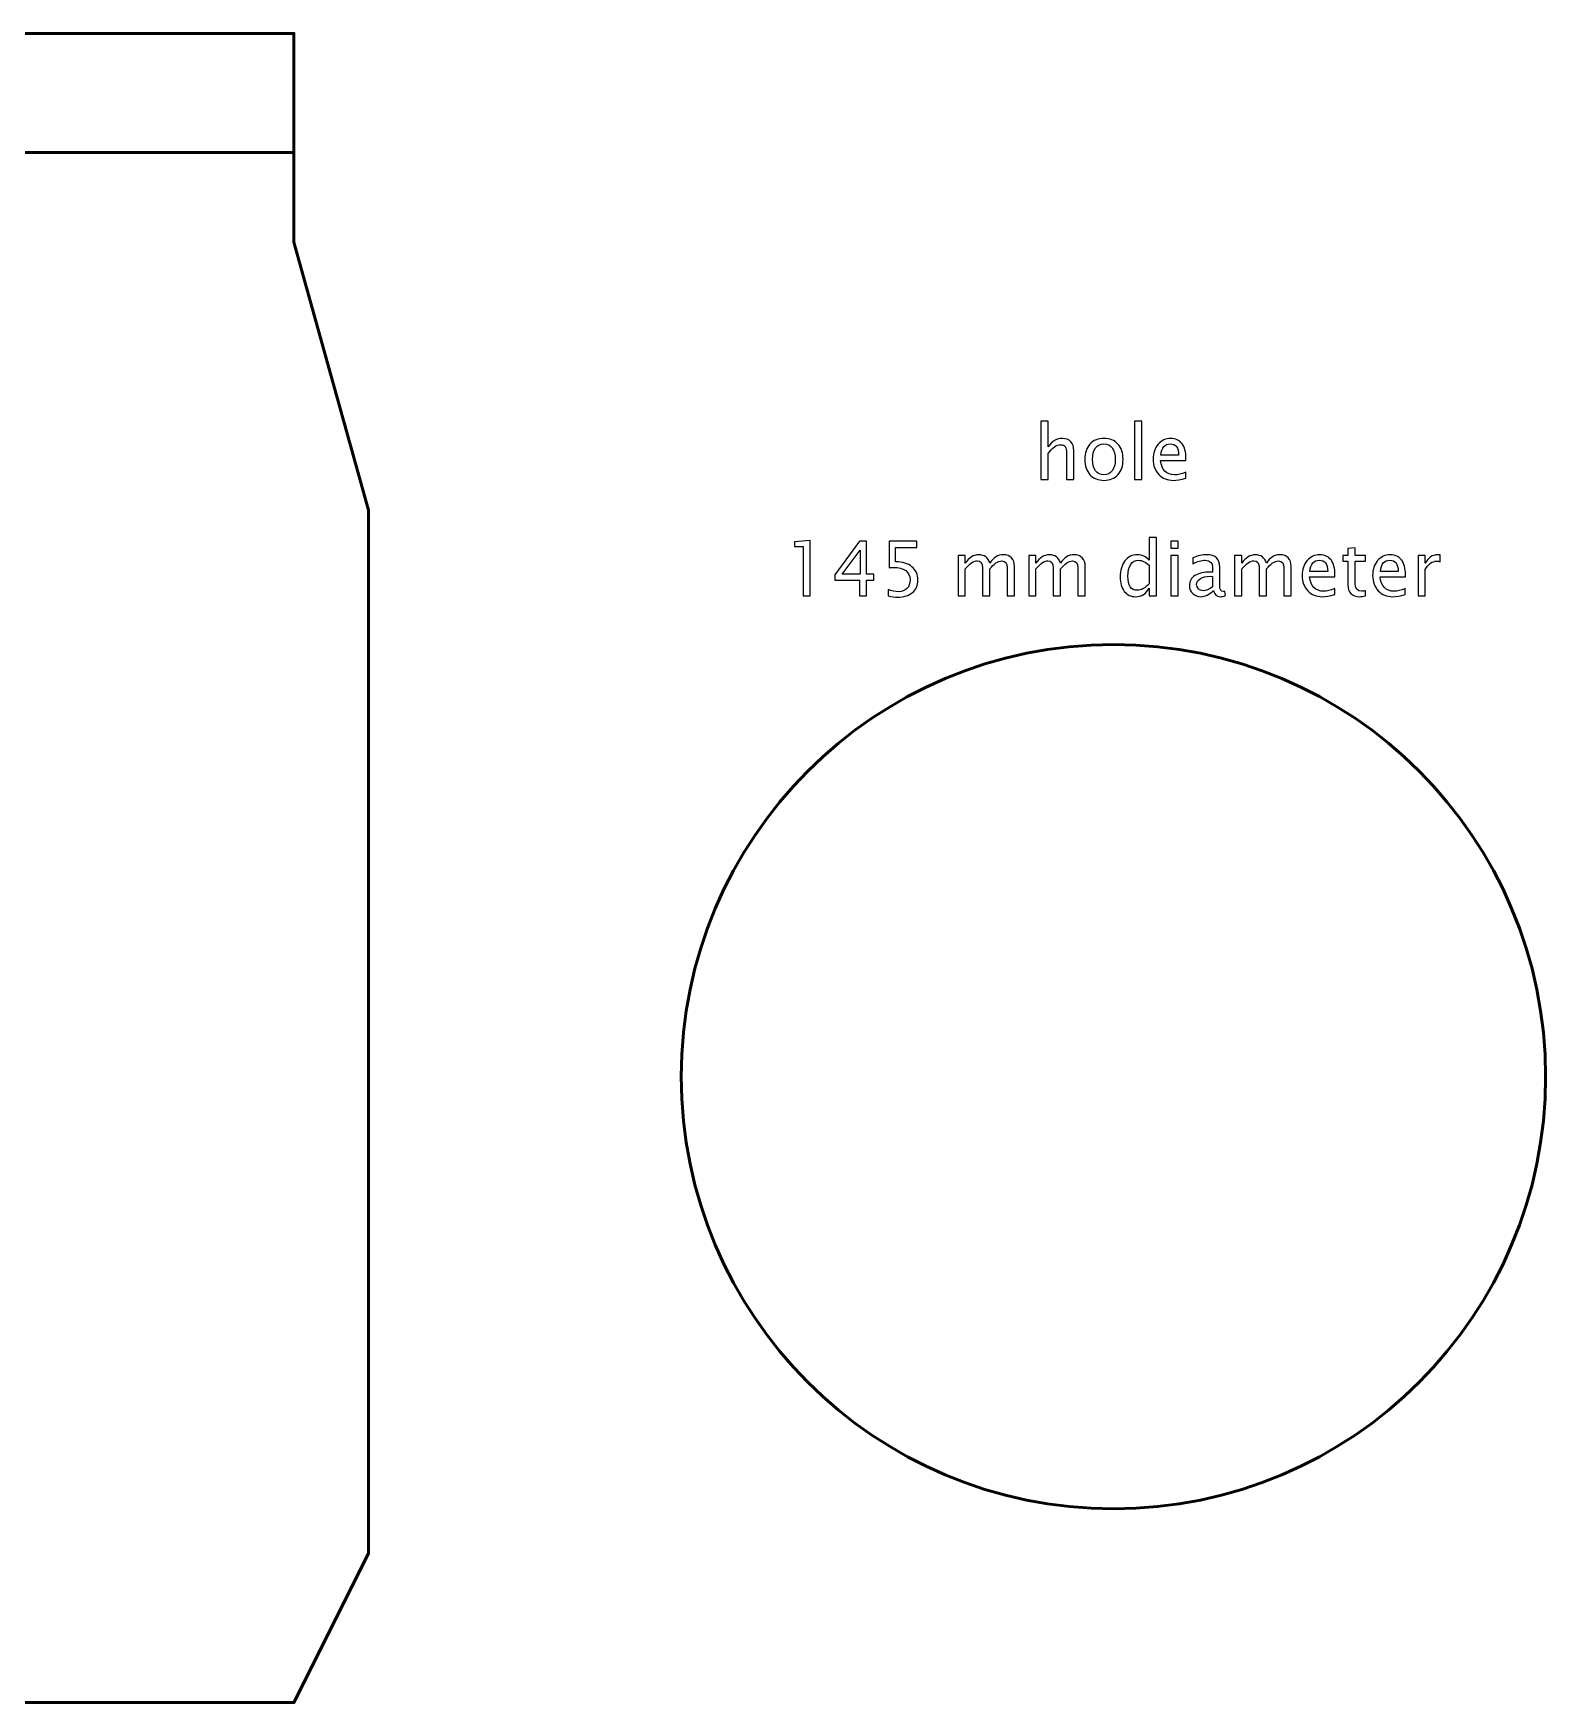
# Model space of a CAD drawing. Header units: centimetres. Extents: x -26.5 to 26.8, y -21 to 28.7.
# Drawn here: x 1.38 to 26.75, y -21 to 7 of the extents above; entities that cross this region are included whole.
import ezdxf

# ---------------------------------------------------------------- set-up
doc = ezdxf.new("R2010")
doc.units = ezdxf.units.CM
doc.header["$MEASUREMENT"] = 0
doc.layers.add('Layer 1', color=7, linetype='Continuous')

msp = doc.modelspace()

# ---------------------------------------------------------------- linework, layer by layer
at = {"layer": 'Layer 1', "lineweight": 53}
msp.add_ellipse((19.5, -10.5), major_axis=(0, 7.25), ratio=1, dxfattribs=at)
for points, knots in [([(0, 5), (0, 5), (5.75, 5), (5.75, 5), (5.75, 5), (5.75, 5), (5.75, 7), (5.75, 7), (5.75, 7), (5.75, 7), (0, 7), (0, 7), (0, 7), (0, 7), (-5.75, 7), (-5.75, 7), (-5.75, 7), (-5.75, 7), (-5.75, 5), (-5.75, 5), (-5.75, 5), (-5.75, 5), (0, 5), (0, 5)], [0, 0, 0, 0, 0.14285714, 0.14285714, 0.14285714, 0.14285714, 0.28571429, 0.28571429, 0.28571429, 0.28571429, 0.42857143, 0.42857143, 0.42857143, 0.42857143, 0.57142857, 0.57142857, 0.57142857, 0.57142857, 0.71428571, 0.71428571, 0.71428571, 0.71428571, 1, 1, 1, 1]), ([(0, -21), (0, -21), (5.75, -21), (5.75, -21), (5.75, -21), (5.75, -21), (7, -18.5), (7, -18.5), (7, -18.5), (7, -18.5), (7, -1), (7, -1), (7, -1), (7, -1), (5.75, 3.5), (5.75, 3.5), (5.75, 3.5), (5.75, 3.5), (5.75, 5), (5.75, 5), (5.75, 5), (5.75, 5), (0, 5), (0, 5), (0, 5), (0, 5), (-5.75, 5), (-5.75, 5), (-5.75, 5), (-5.75, 5), (-5.75, 3.5), (-5.75, 3.5), (-5.75, 3.5), (-5.75, 3.5), (-7, -1), (-7, -1), (-7, -1), (-7, -1), (-7, -18.5), (-7, -18.5), (-7, -18.5), (-7, -18.5), (-5.75, -21), (-5.75, -21), (-5.75, -21), (-5.75, -21), (0, -21), (0, -21)], [0, 0, 0, 0, 0.07692308, 0.07692308, 0.07692308, 0.07692308, 0.15384615, 0.15384615, 0.15384615, 0.15384615, 0.23076923, 0.23076923, 0.23076923, 0.23076923, 0.30769231, 0.30769231, 0.30769231, 0.30769231, 0.38461538, 0.38461538, 0.38461538, 0.38461538, 0.46153846, 0.46153846, 0.46153846, 0.46153846, 0.53846154, 0.53846154, 0.53846154, 0.53846154, 0.61538462, 0.61538462, 0.61538462, 0.61538462, 0.69230769, 0.69230769, 0.69230769, 0.69230769, 0.76923077, 0.76923077, 0.76923077, 0.76923077, 0.84615385, 0.84615385, 0.84615385, 0.84615385, 1, 1, 1, 1])]:
    msp.add_open_spline(points, degree=3, knots=knots, dxfattribs=at)
at = {"layer": 'Layer 1'}
for points, knots in [([(18.28366, -0.48197), (18.28366, -0.48197), (18.28366, 0.4972), (18.28366, 0.4972), (18.28366, 0.4972), (18.28366, 0.4972), (18.40558, 0.4972), (18.40558, 0.4972), (18.40558, 0.4972), (18.40558, 0.4972), (18.40558, 0.06392), (18.40558, 0.06392), (18.40558, 0.06392), (18.47014, 0.15811), (18.5493, 0.2051), (18.64286, 0.2051), (18.64286, 0.2051), (18.7017, 0.2051), (18.74848, 0.18669), (18.78298, 0.14964), (18.78298, 0.14964), (18.81748, 0.11281), (18.83484, 0.06307), (18.83484, 0.00084), (18.83484, 0.00084), (18.83484, 0.00084), (18.83484, -0.48197), (18.83484, -0.48197), (18.83484, -0.48197), (18.83484, -0.48197), (18.71292, -0.48197), (18.71292, -0.48197), (18.71292, -0.48197), (18.71292, -0.48197), (18.71292, -0.03895), (18.71292, -0.03895), (18.71292, -0.03895), (18.71292, 0.011), (18.70551, 0.04656), (18.69091, 0.06773), (18.69091, 0.06773), (18.67609, 0.08911), (18.65175, 0.09969), (18.61767, 0.09969), (18.61767, 0.09969), (18.54274, 0.09969), (18.47204, 0.0508), (18.40558, -0.04699), (18.40558, -0.04699), (18.40558, -0.04699), (18.40558, -0.48197), (18.40558, -0.48197), (18.40558, -0.48197), (18.40558, -0.48197), (18.28366, -0.48197), (18.28366, -0.48197)], [0, 0, 0, 0, 0.06666667, 0.06666667, 0.06666667, 0.06666667, 0.13333333, 0.13333333, 0.13333333, 0.13333333, 0.2, 0.2, 0.2, 0.2, 0.26666667, 0.26666667, 0.26666667, 0.26666667, 0.33333333, 0.33333333, 0.33333333, 0.33333333, 0.4, 0.4, 0.4, 0.4, 0.46666667, 0.46666667, 0.46666667, 0.46666667, 0.53333333, 0.53333333, 0.53333333, 0.53333333, 0.6, 0.6, 0.6, 0.6, 0.66666667, 0.66666667, 0.66666667, 0.66666667, 0.73333333, 0.73333333, 0.73333333, 0.73333333, 0.8, 0.8, 0.8, 0.8, 0.86666667, 0.86666667, 0.86666667, 0.86666667, 1, 1, 1, 1]), ([(19.85211, -0.48197), (19.85211, -0.48197), (19.85211, 0.4972), (19.85211, 0.4972), (19.85211, 0.4972), (19.85211, 0.4972), (19.97403, 0.4972), (19.97403, 0.4972), (19.97403, 0.4972), (19.97403, 0.4972), (19.97403, -0.48197), (19.97403, -0.48197), (19.97403, -0.48197), (19.97403, -0.48197), (19.85211, -0.48197), (19.85211, -0.48197)], [0, 0, 0, 0, 0.2, 0.2, 0.2, 0.2, 0.4, 0.4, 0.4, 0.4, 0.6, 0.6, 0.6, 0.6, 1, 1, 1, 1]), ([(19.33988, -0.49721), (19.24103, -0.49721), (19.16272, -0.46567), (19.10514, -0.40259), (19.10514, -0.40259), (19.04736, -0.33952), (19.01857, -0.25379), (19.01857, -0.14563), (19.01857, -0.14563), (19.01857, -0.03768), (19.04736, 0.04783), (19.10514, 0.1107), (19.10514, 0.1107), (19.16272, 0.17356), (19.24103, 0.2051), (19.33988, 0.2051), (19.33988, 0.2051), (19.43873, 0.2051), (19.51705, 0.17356), (19.57462, 0.1107), (19.57462, 0.1107), (19.6324, 0.04783), (19.66119, -0.03768), (19.66119, -0.14563), (19.66119, -0.14563), (19.66119, -0.25379), (19.6324, -0.33952), (19.57462, -0.40259), (19.57462, -0.40259), (19.51705, -0.46567), (19.43873, -0.49721), (19.33988, -0.49721)], [0, 0, 0, 0, 0.11111111, 0.11111111, 0.11111111, 0.11111111, 0.22222222, 0.22222222, 0.22222222, 0.22222222, 0.33333333, 0.33333333, 0.33333333, 0.33333333, 0.44444444, 0.44444444, 0.44444444, 0.44444444, 0.55555556, 0.55555556, 0.55555556, 0.55555556, 0.66666667, 0.66666667, 0.66666667, 0.66666667, 0.77777778, 0.77777778, 0.77777778, 0.77777778, 1, 1, 1, 1]), ([(19.33967, -0.40577), (19.39999, -0.40577), (19.44698, -0.38312), (19.48043, -0.33761), (19.48043, -0.33761), (19.51366, -0.29232), (19.53038, -0.22818), (19.53038, -0.14563), (19.53038, -0.14563), (19.53038, -0.06329), (19.51366, 0.00063), (19.48043, 0.04593), (19.48043, 0.04593), (19.44698, 0.09101), (19.39999, 0.11366), (19.33967, 0.11366), (19.33967, 0.11366), (19.27913, 0.11366), (19.23214, 0.09101), (19.19912, 0.04593), (19.19912, 0.04593), (19.16589, 0.00063), (19.14938, -0.06329), (19.14938, -0.14563), (19.14938, -0.14563), (19.14938, -0.22818), (19.16589, -0.29232), (19.19912, -0.33761), (19.19912, -0.33761), (19.23214, -0.38312), (19.27913, -0.40577), (19.33967, -0.40577)], [0, 0, 0, 0, 0.11111111, 0.11111111, 0.11111111, 0.11111111, 0.22222222, 0.22222222, 0.22222222, 0.22222222, 0.33333333, 0.33333333, 0.33333333, 0.33333333, 0.44444444, 0.44444444, 0.44444444, 0.44444444, 0.55555556, 0.55555556, 0.55555556, 0.55555556, 0.66666667, 0.66666667, 0.66666667, 0.66666667, 0.77777778, 0.77777778, 0.77777778, 0.77777778, 1, 1, 1, 1]), ([(20.71317, -0.46038), (20.63126, -0.48493), (20.56119, -0.49721), (20.50277, -0.49721), (20.50277, -0.49721), (20.40308, -0.49721), (20.32201, -0.46419), (20.25957, -0.39836), (20.25957, -0.39836), (20.19713, -0.33253), (20.1658, -0.24723), (20.1658, -0.14224), (20.1658, -0.14224), (20.1658, -0.04043), (20.19332, 0.04318), (20.24856, 0.10858), (20.24856, 0.10858), (20.30381, 0.17377), (20.3745, 0.20637), (20.46065, 0.20637), (20.46065, 0.20637), (20.54214, 0.20637), (20.60522, 0.17737), (20.64967, 0.11938), (20.64967, 0.11938), (20.69412, 0.06138), (20.71635, -0.02075), (20.71635, -0.12722), (20.71635, -0.12722), (20.71635, -0.12722), (20.71571, -0.16447), (20.71571, -0.16447), (20.71571, -0.16447), (20.71571, -0.16447), (20.29026, -0.16447), (20.29026, -0.16447), (20.29026, -0.16447), (20.30804, -0.32534), (20.38657, -0.40577), (20.52563, -0.40577), (20.52563, -0.40577), (20.57665, -0.40577), (20.63909, -0.39138), (20.71317, -0.36259), (20.71317, -0.36259), (20.71317, -0.36259), (20.71317, -0.46038), (20.71317, -0.46038)], [0, 0, 0, 0, 0.07692308, 0.07692308, 0.07692308, 0.07692308, 0.15384615, 0.15384615, 0.15384615, 0.15384615, 0.23076923, 0.23076923, 0.23076923, 0.23076923, 0.30769231, 0.30769231, 0.30769231, 0.30769231, 0.38461538, 0.38461538, 0.38461538, 0.38461538, 0.46153846, 0.46153846, 0.46153846, 0.46153846, 0.53846154, 0.53846154, 0.53846154, 0.53846154, 0.61538462, 0.61538462, 0.61538462, 0.61538462, 0.69230769, 0.69230769, 0.69230769, 0.69230769, 0.76923077, 0.76923077, 0.76923077, 0.76923077, 0.84615385, 0.84615385, 0.84615385, 0.84615385, 1, 1, 1, 1]), ([(20.29661, -0.07303), (20.29661, -0.07303), (20.59379, -0.07303), (20.59379, -0.07303), (20.59379, -0.07303), (20.59379, 0.05228), (20.54701, 0.11493), (20.45367, 0.11493), (20.45367, 0.11493), (20.35969, 0.11493), (20.30741, 0.05228), (20.29661, -0.07303)], [0, 0, 0, 0, 0.25, 0.25, 0.25, 0.25, 0.5, 0.5, 0.5, 0.5, 1, 1, 1, 1]), ([(14.29237, -2.43354), (14.29237, -2.43354), (14.29237, -1.60677), (14.29237, -1.60677), (14.29237, -1.60677), (14.29237, -1.60677), (14.14632, -1.60677), (14.14632, -1.60677), (14.14632, -1.60677), (14.14632, -1.60677), (14.14632, -1.53057), (14.14632, -1.53057), (14.14632, -1.53057), (14.14632, -1.53057), (14.41429, -1.50771), (14.41429, -1.50771), (14.41429, -1.50771), (14.41429, -1.50771), (14.41429, -2.43354), (14.41429, -2.43354), (14.41429, -2.43354), (14.41429, -2.43354), (14.29237, -2.43354), (14.29237, -2.43354)], [0, 0, 0, 0, 0.14285714, 0.14285714, 0.14285714, 0.14285714, 0.28571429, 0.28571429, 0.28571429, 0.28571429, 0.42857143, 0.42857143, 0.42857143, 0.42857143, 0.57142857, 0.57142857, 0.57142857, 0.57142857, 0.71428571, 0.71428571, 0.71428571, 0.71428571, 1, 1, 1, 1]), ([(15.24148, -2.43354), (15.24148, -2.43354), (15.24148, -2.17319), (15.24148, -2.17319), (15.24148, -2.17319), (15.24148, -2.17319), (14.82746, -2.17319), (14.82746, -2.17319), (14.82746, -2.17319), (14.82746, -2.17319), (14.82746, -2.08048), (14.82746, -2.08048), (14.82746, -2.08048), (14.82746, -2.08048), (15.24148, -1.51533), (15.24148, -1.51533), (15.24148, -1.51533), (15.24148, -1.51533), (15.35578, -1.51533), (15.35578, -1.51533), (15.35578, -1.51533), (15.35578, -1.51533), (15.35578, -2.07286), (15.35578, -2.07286), (15.35578, -2.07286), (15.35578, -2.07286), (15.47897, -2.07286), (15.47897, -2.07286), (15.47897, -2.07286), (15.47897, -2.07286), (15.47897, -2.17319), (15.47897, -2.17319), (15.47897, -2.17319), (15.47897, -2.17319), (15.35578, -2.17319), (15.35578, -2.17319), (15.35578, -2.17319), (15.35578, -2.17319), (15.35578, -2.43354), (15.35578, -2.43354), (15.35578, -2.43354), (15.35578, -2.43354), (15.24148, -2.43354), (15.24148, -2.43354)], [0, 0, 0, 0, 0.08333333, 0.08333333, 0.08333333, 0.08333333, 0.16666667, 0.16666667, 0.16666667, 0.16666667, 0.25, 0.25, 0.25, 0.25, 0.33333333, 0.33333333, 0.33333333, 0.33333333, 0.41666667, 0.41666667, 0.41666667, 0.41666667, 0.5, 0.5, 0.5, 0.5, 0.58333333, 0.58333333, 0.58333333, 0.58333333, 0.66666667, 0.66666667, 0.66666667, 0.66666667, 0.75, 0.75, 0.75, 0.75, 0.83333333, 0.83333333, 0.83333333, 0.83333333, 1, 1, 1, 1]), ([(14.9479, -2.07286), (14.9479, -2.07286), (15.2491, -2.07286), (15.2491, -2.07286), (15.2491, -2.07286), (15.2491, -2.07286), (15.2491, -1.66604), (15.2491, -1.66604), (15.2491, -1.66604), (15.2491, -1.66604), (14.9479, -2.07286), (14.9479, -2.07286)], [0, 0, 0, 0, 0.25, 0.25, 0.25, 0.25, 0.5, 0.5, 0.5, 0.5, 1, 1, 1, 1]), ([(15.72069, -2.43735), (15.72069, -2.43735), (15.72069, -2.32813), (15.72069, -2.32813), (15.72069, -2.32813), (15.78144, -2.35268), (15.83901, -2.36496), (15.89405, -2.36496), (15.89405, -2.36496), (15.95416, -2.36496), (16.00157, -2.34718), (16.03607, -2.31162), (16.03607, -2.31162), (16.07058, -2.27606), (16.08772, -2.22716), (16.08772, -2.16493), (16.08772, -2.16493), (16.08772, -2.09805), (16.06338, -2.04682), (16.0147, -2.01148), (16.0147, -2.01148), (15.96601, -1.97613), (15.89553, -1.95856), (15.80345, -1.95856), (15.80345, -1.95856), (15.78207, -1.95856), (15.75943, -1.96004), (15.73593, -1.963), (15.73593, -1.963), (15.73593, -1.963), (15.73593, -1.51533), (15.73593, -1.51533), (15.73593, -1.51533), (15.73593, -1.51533), (16.20075, -1.51533), (16.20075, -1.51533), (16.20075, -1.51533), (16.20075, -1.51533), (16.20075, -1.62201), (16.20075, -1.62201), (16.20075, -1.62201), (16.20075, -1.62201), (15.84261, -1.62201), (15.84261, -1.62201), (15.84261, -1.62201), (15.84261, -1.62201), (15.84261, -1.86458), (15.84261, -1.86458), (15.84261, -1.86458), (15.96072, -1.86458), (16.0528, -1.89167), (16.11905, -1.94586), (16.11905, -1.94586), (16.1853, -1.99983), (16.21853, -2.07476), (16.21853, -2.17065), (16.21853, -2.17065), (16.21853, -2.25997), (16.18847, -2.32982), (16.12836, -2.38041), (16.12836, -2.38041), (16.06825, -2.431), (15.98527, -2.4564), (15.87944, -2.4564), (15.87944, -2.4564), (15.83224, -2.4564), (15.77932, -2.45005), (15.72069, -2.43735)], [0, 0, 0, 0, 0.05555556, 0.05555556, 0.05555556, 0.05555556, 0.11111111, 0.11111111, 0.11111111, 0.11111111, 0.16666667, 0.16666667, 0.16666667, 0.16666667, 0.22222222, 0.22222222, 0.22222222, 0.22222222, 0.27777778, 0.27777778, 0.27777778, 0.27777778, 0.33333333, 0.33333333, 0.33333333, 0.33333333, 0.38888889, 0.38888889, 0.38888889, 0.38888889, 0.44444444, 0.44444444, 0.44444444, 0.44444444, 0.5, 0.5, 0.5, 0.5, 0.55555556, 0.55555556, 0.55555556, 0.55555556, 0.61111111, 0.61111111, 0.61111111, 0.61111111, 0.66666667, 0.66666667, 0.66666667, 0.66666667, 0.72222222, 0.72222222, 0.72222222, 0.72222222, 0.77777778, 0.77777778, 0.77777778, 0.77777778, 0.83333333, 0.83333333, 0.83333333, 0.83333333, 0.88888889, 0.88888889, 0.88888889, 0.88888889, 1, 1, 1, 1]), ([(20.0988, -2.43354), (20.0988, -2.43354), (20.0988, -2.30717), (20.0988, -2.30717), (20.0988, -2.30717), (20.04906, -2.40158), (19.97413, -2.44878), (19.87401, -2.44878), (19.87401, -2.44878), (19.79273, -2.44878), (19.72881, -2.41936), (19.68224, -2.3603), (19.68224, -2.3603), (19.63567, -2.30125), (19.61239, -2.2206), (19.61239, -2.11837), (19.61239, -2.11837), (19.61239, -2.00661), (19.63885, -1.91665), (19.69155, -1.84849), (19.69155, -1.84849), (19.74447, -1.78055), (19.8139, -1.74647), (19.90005, -1.74647), (19.90005, -1.74647), (19.97984, -1.74647), (20.04631, -1.77695), (20.0988, -1.83812), (20.0988, -1.83812), (20.0988, -1.83812), (20.0988, -1.45437), (20.0988, -1.45437), (20.0988, -1.45437), (20.0988, -1.45437), (20.22072, -1.45437), (20.22072, -1.45437), (20.22072, -1.45437), (20.22072, -1.45437), (20.22072, -2.43354), (20.22072, -2.43354), (20.22072, -2.43354), (20.22072, -2.43354), (20.0988, -2.43354), (20.0988, -2.43354)], [0, 0, 0, 0, 0.08333333, 0.08333333, 0.08333333, 0.08333333, 0.16666667, 0.16666667, 0.16666667, 0.16666667, 0.25, 0.25, 0.25, 0.25, 0.33333333, 0.33333333, 0.33333333, 0.33333333, 0.41666667, 0.41666667, 0.41666667, 0.41666667, 0.5, 0.5, 0.5, 0.5, 0.58333333, 0.58333333, 0.58333333, 0.58333333, 0.66666667, 0.66666667, 0.66666667, 0.66666667, 0.75, 0.75, 0.75, 0.75, 0.83333333, 0.83333333, 0.83333333, 0.83333333, 1, 1, 1, 1]), ([(20.46498, -1.63725), (20.46498, -1.63725), (20.46498, -1.51533), (20.46498, -1.51533), (20.46498, -1.51533), (20.46498, -1.51533), (20.5869, -1.51533), (20.5869, -1.51533), (20.5869, -1.51533), (20.5869, -1.51533), (20.5869, -1.63725), (20.5869, -1.63725), (20.5869, -1.63725), (20.5869, -1.63725), (20.46498, -1.63725), (20.46498, -1.63725)], [0, 0, 0, 0, 0.2, 0.2, 0.2, 0.2, 0.4, 0.4, 0.4, 0.4, 0.6, 0.6, 0.6, 0.6, 1, 1, 1, 1]), ([(23.72761, -2.43333), (23.68993, -2.4437), (23.65713, -2.44878), (23.6294, -2.44878), (23.6294, -2.44878), (23.56717, -2.44878), (23.5187, -2.431), (23.48398, -2.39544), (23.48398, -2.39544), (23.44906, -2.35988), (23.4317, -2.31056), (23.4317, -2.24727), (23.4317, -2.24727), (23.4317, -2.24727), (23.4317, -1.85188), (23.4317, -1.85188), (23.4317, -1.85188), (23.4317, -1.85188), (23.34746, -1.85188), (23.34746, -1.85188), (23.34746, -1.85188), (23.34746, -1.85188), (23.34746, -1.76044), (23.34746, -1.76044), (23.34746, -1.76044), (23.34746, -1.76044), (23.4317, -1.76044), (23.4317, -1.76044), (23.4317, -1.76044), (23.4317, -1.76044), (23.4317, -1.63873), (23.4317, -1.63873), (23.4317, -1.63873), (23.4317, -1.63873), (23.55362, -1.62709), (23.55362, -1.62709), (23.55362, -1.62709), (23.55362, -1.62709), (23.55362, -1.76044), (23.55362, -1.76044), (23.55362, -1.76044), (23.55362, -1.76044), (23.73015, -1.76044), (23.73015, -1.76044), (23.73015, -1.76044), (23.73015, -1.76044), (23.73015, -1.85188), (23.73015, -1.85188), (23.73015, -1.85188), (23.73015, -1.85188), (23.55362, -1.85188), (23.55362, -1.85188), (23.55362, -1.85188), (23.55362, -1.85188), (23.55362, -2.22526), (23.55362, -2.22526), (23.55362, -2.22526), (23.55362, -2.31331), (23.59193, -2.35734), (23.66834, -2.35734), (23.66834, -2.35734), (23.68464, -2.35734), (23.70433, -2.35459), (23.72761, -2.3493), (23.72761, -2.3493), (23.72761, -2.3493), (23.72761, -2.43333), (23.72761, -2.43333)], [0, 0, 0, 0, 0.05555556, 0.05555556, 0.05555556, 0.05555556, 0.11111111, 0.11111111, 0.11111111, 0.11111111, 0.16666667, 0.16666667, 0.16666667, 0.16666667, 0.22222222, 0.22222222, 0.22222222, 0.22222222, 0.27777778, 0.27777778, 0.27777778, 0.27777778, 0.33333333, 0.33333333, 0.33333333, 0.33333333, 0.38888889, 0.38888889, 0.38888889, 0.38888889, 0.44444444, 0.44444444, 0.44444444, 0.44444444, 0.5, 0.5, 0.5, 0.5, 0.55555556, 0.55555556, 0.55555556, 0.55555556, 0.61111111, 0.61111111, 0.61111111, 0.61111111, 0.66666667, 0.66666667, 0.66666667, 0.66666667, 0.72222222, 0.72222222, 0.72222222, 0.72222222, 0.77777778, 0.77777778, 0.77777778, 0.77777778, 0.83333333, 0.83333333, 0.83333333, 0.83333333, 0.88888889, 0.88888889, 0.88888889, 0.88888889, 1, 1, 1, 1]), ([(16.89247, -2.43354), (16.89247, -2.43354), (16.89247, -1.76044), (16.89247, -1.76044), (16.89247, -1.76044), (16.89247, -1.76044), (17.01439, -1.76044), (17.01439, -1.76044), (17.01439, -1.76044), (17.01439, -1.76044), (17.01439, -1.88765), (17.01439, -1.88765), (17.01439, -1.88765), (17.07387, -1.79346), (17.15007, -1.74647), (17.24341, -1.74647), (17.24341, -1.74647), (17.33337, -1.74647), (17.39454, -1.79346), (17.42714, -1.88765), (17.42714, -1.88765), (17.48493, -1.79261), (17.56028, -1.7452), (17.65278, -1.7452), (17.65278, -1.7452), (17.71183, -1.7452), (17.75776, -1.76256), (17.79057, -1.79748), (17.79057, -1.79748), (17.82338, -1.83241), (17.83989, -1.8813), (17.83989, -1.94417), (17.83989, -1.94417), (17.83989, -1.94417), (17.83989, -2.43354), (17.83989, -2.43354), (17.83989, -2.43354), (17.83989, -2.43354), (17.71797, -2.43354), (17.71797, -2.43354), (17.71797, -2.43354), (17.71797, -2.43354), (17.71797, -1.96427), (17.71797, -1.96427), (17.71797, -1.96427), (17.71797, -1.88765), (17.68749, -1.84934), (17.62653, -1.84934), (17.62653, -1.84934), (17.56324, -1.84934), (17.49678, -1.894), (17.42714, -1.98354), (17.42714, -1.98354), (17.42714, -1.98354), (17.42714, -2.43354), (17.42714, -2.43354), (17.42714, -2.43354), (17.42714, -2.43354), (17.30522, -2.43354), (17.30522, -2.43354), (17.30522, -2.43354), (17.30522, -2.43354), (17.30522, -1.96385), (17.30522, -1.96385), (17.30522, -1.96385), (17.30522, -1.88659), (17.27432, -1.84807), (17.2123, -1.84807), (17.2123, -1.84807), (17.1507, -1.84807), (17.08466, -1.89294), (17.01439, -1.9829), (17.01439, -1.9829), (17.01439, -1.9829), (17.01439, -2.43354), (17.01439, -2.43354), (17.01439, -2.43354), (17.01439, -2.43354), (16.89247, -2.43354), (16.89247, -2.43354)], [0, 0, 0, 0, 0.04761905, 0.04761905, 0.04761905, 0.04761905, 0.0952381, 0.0952381, 0.0952381, 0.0952381, 0.14285714, 0.14285714, 0.14285714, 0.14285714, 0.19047619, 0.19047619, 0.19047619, 0.19047619, 0.23809524, 0.23809524, 0.23809524, 0.23809524, 0.28571429, 0.28571429, 0.28571429, 0.28571429, 0.33333333, 0.33333333, 0.33333333, 0.33333333, 0.38095238, 0.38095238, 0.38095238, 0.38095238, 0.42857143, 0.42857143, 0.42857143, 0.42857143, 0.47619048, 0.47619048, 0.47619048, 0.47619048, 0.52380952, 0.52380952, 0.52380952, 0.52380952, 0.57142857, 0.57142857, 0.57142857, 0.57142857, 0.61904762, 0.61904762, 0.61904762, 0.61904762, 0.66666667, 0.66666667, 0.66666667, 0.66666667, 0.71428571, 0.71428571, 0.71428571, 0.71428571, 0.76190476, 0.76190476, 0.76190476, 0.76190476, 0.80952381, 0.80952381, 0.80952381, 0.80952381, 0.85714286, 0.85714286, 0.85714286, 0.85714286, 0.9047619, 0.9047619, 0.9047619, 0.9047619, 1, 1, 1, 1]), ([(18.07823, -2.43354), (18.07823, -2.43354), (18.07823, -1.76044), (18.07823, -1.76044), (18.07823, -1.76044), (18.07823, -1.76044), (18.20015, -1.76044), (18.20015, -1.76044), (18.20015, -1.76044), (18.20015, -1.76044), (18.20015, -1.88765), (18.20015, -1.88765), (18.20015, -1.88765), (18.25963, -1.79346), (18.33583, -1.74647), (18.42917, -1.74647), (18.42917, -1.74647), (18.51913, -1.74647), (18.5803, -1.79346), (18.6129, -1.88765), (18.6129, -1.88765), (18.67069, -1.79261), (18.74604, -1.7452), (18.83854, -1.7452), (18.83854, -1.7452), (18.89759, -1.7452), (18.94352, -1.76256), (18.97633, -1.79748), (18.97633, -1.79748), (19.00914, -1.83241), (19.02565, -1.8813), (19.02565, -1.94417), (19.02565, -1.94417), (19.02565, -1.94417), (19.02565, -2.43354), (19.02565, -2.43354), (19.02565, -2.43354), (19.02565, -2.43354), (18.90373, -2.43354), (18.90373, -2.43354), (18.90373, -2.43354), (18.90373, -2.43354), (18.90373, -1.96427), (18.90373, -1.96427), (18.90373, -1.96427), (18.90373, -1.88765), (18.87325, -1.84934), (18.81229, -1.84934), (18.81229, -1.84934), (18.749, -1.84934), (18.68254, -1.894), (18.6129, -1.98354), (18.6129, -1.98354), (18.6129, -1.98354), (18.6129, -2.43354), (18.6129, -2.43354), (18.6129, -2.43354), (18.6129, -2.43354), (18.49098, -2.43354), (18.49098, -2.43354), (18.49098, -2.43354), (18.49098, -2.43354), (18.49098, -1.96385), (18.49098, -1.96385), (18.49098, -1.96385), (18.49098, -1.88659), (18.46008, -1.84807), (18.39806, -1.84807), (18.39806, -1.84807), (18.33646, -1.84807), (18.27042, -1.89294), (18.20015, -1.9829), (18.20015, -1.9829), (18.20015, -1.9829), (18.20015, -2.43354), (18.20015, -2.43354), (18.20015, -2.43354), (18.20015, -2.43354), (18.07823, -2.43354), (18.07823, -2.43354)], [0, 0, 0, 0, 0.04761905, 0.04761905, 0.04761905, 0.04761905, 0.0952381, 0.0952381, 0.0952381, 0.0952381, 0.14285714, 0.14285714, 0.14285714, 0.14285714, 0.19047619, 0.19047619, 0.19047619, 0.19047619, 0.23809524, 0.23809524, 0.23809524, 0.23809524, 0.28571429, 0.28571429, 0.28571429, 0.28571429, 0.33333333, 0.33333333, 0.33333333, 0.33333333, 0.38095238, 0.38095238, 0.38095238, 0.38095238, 0.42857143, 0.42857143, 0.42857143, 0.42857143, 0.47619048, 0.47619048, 0.47619048, 0.47619048, 0.52380952, 0.52380952, 0.52380952, 0.52380952, 0.57142857, 0.57142857, 0.57142857, 0.57142857, 0.61904762, 0.61904762, 0.61904762, 0.61904762, 0.66666667, 0.66666667, 0.66666667, 0.66666667, 0.71428571, 0.71428571, 0.71428571, 0.71428571, 0.76190476, 0.76190476, 0.76190476, 0.76190476, 0.80952381, 0.80952381, 0.80952381, 0.80952381, 0.85714286, 0.85714286, 0.85714286, 0.85714286, 0.9047619, 0.9047619, 0.9047619, 0.9047619, 1, 1, 1, 1]), ([(20.0988, -1.92152), (20.03551, -1.86585), (19.97561, -1.83791), (19.91888, -1.83791), (19.91888, -1.83791), (19.863, -1.83791), (19.81982, -1.86119), (19.78913, -1.90797), (19.78913, -1.90797), (19.75844, -1.95454), (19.7432, -2.02058), (19.7432, -2.10609), (19.7432, -2.10609), (19.7432, -2.26336), (19.79527, -2.3421), (19.89962, -2.3421), (19.89962, -2.3421), (19.96736, -2.3421), (20.03382, -2.30506), (20.0988, -2.23119), (20.0988, -2.23119), (20.0988, -2.23119), (20.0988, -1.92152), (20.0988, -1.92152)], [0, 0, 0, 0, 0.14285714, 0.14285714, 0.14285714, 0.14285714, 0.28571429, 0.28571429, 0.28571429, 0.28571429, 0.42857143, 0.42857143, 0.42857143, 0.42857143, 0.57142857, 0.57142857, 0.57142857, 0.57142857, 0.71428571, 0.71428571, 0.71428571, 0.71428571, 1, 1, 1, 1]), ([(20.46498, -2.43354), (20.46498, -2.43354), (20.46498, -1.76044), (20.46498, -1.76044), (20.46498, -1.76044), (20.46498, -1.76044), (20.5869, -1.76044), (20.5869, -1.76044), (20.5869, -1.76044), (20.5869, -1.76044), (20.5869, -2.43354), (20.5869, -2.43354), (20.5869, -2.43354), (20.5869, -2.43354), (20.46498, -2.43354), (20.46498, -2.43354)], [0, 0, 0, 0, 0.2, 0.2, 0.2, 0.2, 0.4, 0.4, 0.4, 0.4, 0.6, 0.6, 0.6, 0.6, 1, 1, 1, 1]), ([(21.17893, -2.34781), (21.1057, -2.41512), (21.03521, -2.44878), (20.96748, -2.44878), (20.96748, -2.44878), (20.91181, -2.44878), (20.86545, -2.43142), (20.82884, -2.3965), (20.82884, -2.3965), (20.79201, -2.36157), (20.77359, -2.31755), (20.77359, -2.26442), (20.77359, -2.26442), (20.77359, -2.19097), (20.80449, -2.13445), (20.8663, -2.09508), (20.8663, -2.09508), (20.92811, -2.05571), (21.0168, -2.03603), (21.13237, -2.03603), (21.13237, -2.03603), (21.13237, -2.03603), (21.16094, -2.03603), (21.16094, -2.03603), (21.16094, -2.03603), (21.16094, -2.03603), (21.16094, -1.95496), (21.16094, -1.95496), (21.16094, -1.95496), (21.16094, -1.87686), (21.1203, -1.83791), (21.03881, -1.83791), (21.03881, -1.83791), (20.97573, -1.83791), (20.90673, -1.85781), (20.83201, -1.8976), (20.83201, -1.8976), (20.83201, -1.8976), (20.83201, -1.79727), (20.83201, -1.79727), (20.83201, -1.79727), (20.91414, -1.7634), (20.99161, -1.74647), (21.06421, -1.74647), (21.06421, -1.74647), (21.13893, -1.74647), (21.19417, -1.7634), (21.22952, -1.79748), (21.22952, -1.79748), (21.26508, -1.83156), (21.28286, -1.88405), (21.28286, -1.95496), (21.28286, -1.95496), (21.28286, -1.95496), (21.28286, -2.25913), (21.28286, -2.25913), (21.28286, -2.25913), (21.28286, -2.32876), (21.30424, -2.36369), (21.34721, -2.36369), (21.34721, -2.36369), (21.3525, -2.36369), (21.36033, -2.36284), (21.3707, -2.36115), (21.3707, -2.36115), (21.3707, -2.36115), (21.37938, -2.42888), (21.37938, -2.42888), (21.37938, -2.42888), (21.35165, -2.44222), (21.32117, -2.44878), (21.28773, -2.44878), (21.28773, -2.44878), (21.23079, -2.44878), (21.1946, -2.41512), (21.17893, -2.34781)], [0, 0, 0, 0, 0.05, 0.05, 0.05, 0.05, 0.1, 0.1, 0.1, 0.1, 0.15, 0.15, 0.15, 0.15, 0.2, 0.2, 0.2, 0.2, 0.25, 0.25, 0.25, 0.25, 0.3, 0.3, 0.3, 0.3, 0.35, 0.35, 0.35, 0.35, 0.4, 0.4, 0.4, 0.4, 0.45, 0.45, 0.45, 0.45, 0.5, 0.5, 0.5, 0.5, 0.55, 0.55, 0.55, 0.55, 0.6, 0.6, 0.6, 0.6, 0.65, 0.65, 0.65, 0.65, 0.7, 0.7, 0.7, 0.7, 0.75, 0.75, 0.75, 0.75, 0.8, 0.8, 0.8, 0.8, 0.85, 0.85, 0.85, 0.85, 0.9, 0.9, 0.9, 0.9, 1, 1, 1, 1]), ([(21.53326, -2.43354), (21.53326, -2.43354), (21.53326, -1.76044), (21.53326, -1.76044), (21.53326, -1.76044), (21.53326, -1.76044), (21.65518, -1.76044), (21.65518, -1.76044), (21.65518, -1.76044), (21.65518, -1.76044), (21.65518, -1.88765), (21.65518, -1.88765), (21.65518, -1.88765), (21.71466, -1.79346), (21.79086, -1.74647), (21.8842, -1.74647), (21.8842, -1.74647), (21.97416, -1.74647), (22.03533, -1.79346), (22.06793, -1.88765), (22.06793, -1.88765), (22.12572, -1.79261), (22.20107, -1.7452), (22.29357, -1.7452), (22.29357, -1.7452), (22.35262, -1.7452), (22.39855, -1.76256), (22.43136, -1.79748), (22.43136, -1.79748), (22.46417, -1.83241), (22.48068, -1.8813), (22.48068, -1.94417), (22.48068, -1.94417), (22.48068, -1.94417), (22.48068, -2.43354), (22.48068, -2.43354), (22.48068, -2.43354), (22.48068, -2.43354), (22.35876, -2.43354), (22.35876, -2.43354), (22.35876, -2.43354), (22.35876, -2.43354), (22.35876, -1.96427), (22.35876, -1.96427), (22.35876, -1.96427), (22.35876, -1.88765), (22.32828, -1.84934), (22.26732, -1.84934), (22.26732, -1.84934), (22.20403, -1.84934), (22.13757, -1.894), (22.06793, -1.98354), (22.06793, -1.98354), (22.06793, -1.98354), (22.06793, -2.43354), (22.06793, -2.43354), (22.06793, -2.43354), (22.06793, -2.43354), (21.94601, -2.43354), (21.94601, -2.43354), (21.94601, -2.43354), (21.94601, -2.43354), (21.94601, -1.96385), (21.94601, -1.96385), (21.94601, -1.96385), (21.94601, -1.88659), (21.91511, -1.84807), (21.85309, -1.84807), (21.85309, -1.84807), (21.79149, -1.84807), (21.72545, -1.89294), (21.65518, -1.9829), (21.65518, -1.9829), (21.65518, -1.9829), (21.65518, -2.43354), (21.65518, -2.43354), (21.65518, -2.43354), (21.65518, -2.43354), (21.53326, -2.43354), (21.53326, -2.43354)], [0, 0, 0, 0, 0.04761905, 0.04761905, 0.04761905, 0.04761905, 0.0952381, 0.0952381, 0.0952381, 0.0952381, 0.14285714, 0.14285714, 0.14285714, 0.14285714, 0.19047619, 0.19047619, 0.19047619, 0.19047619, 0.23809524, 0.23809524, 0.23809524, 0.23809524, 0.28571429, 0.28571429, 0.28571429, 0.28571429, 0.33333333, 0.33333333, 0.33333333, 0.33333333, 0.38095238, 0.38095238, 0.38095238, 0.38095238, 0.42857143, 0.42857143, 0.42857143, 0.42857143, 0.47619048, 0.47619048, 0.47619048, 0.47619048, 0.52380952, 0.52380952, 0.52380952, 0.52380952, 0.57142857, 0.57142857, 0.57142857, 0.57142857, 0.61904762, 0.61904762, 0.61904762, 0.61904762, 0.66666667, 0.66666667, 0.66666667, 0.66666667, 0.71428571, 0.71428571, 0.71428571, 0.71428571, 0.76190476, 0.76190476, 0.76190476, 0.76190476, 0.80952381, 0.80952381, 0.80952381, 0.80952381, 0.85714286, 0.85714286, 0.85714286, 0.85714286, 0.9047619, 0.9047619, 0.9047619, 0.9047619, 1, 1, 1, 1]), ([(23.21305, -2.41195), (23.13114, -2.4365), (23.06107, -2.44878), (23.00265, -2.44878), (23.00265, -2.44878), (22.90296, -2.44878), (22.82189, -2.41576), (22.75945, -2.34993), (22.75945, -2.34993), (22.69701, -2.2841), (22.66568, -2.1988), (22.66568, -2.09381), (22.66568, -2.09381), (22.66568, -1.992), (22.6932, -1.90839), (22.74844, -1.84299), (22.74844, -1.84299), (22.80369, -1.7778), (22.87438, -1.7452), (22.96053, -1.7452), (22.96053, -1.7452), (23.04202, -1.7452), (23.1051, -1.7742), (23.14955, -1.83219), (23.14955, -1.83219), (23.194, -1.89019), (23.21623, -1.97232), (23.21623, -2.07879), (23.21623, -2.07879), (23.21623, -2.07879), (23.21559, -2.11604), (23.21559, -2.11604), (23.21559, -2.11604), (23.21559, -2.11604), (22.79014, -2.11604), (22.79014, -2.11604), (22.79014, -2.11604), (22.80792, -2.27691), (22.88645, -2.35734), (23.02551, -2.35734), (23.02551, -2.35734), (23.07653, -2.35734), (23.13897, -2.34295), (23.21305, -2.31416), (23.21305, -2.31416), (23.21305, -2.31416), (23.21305, -2.41195), (23.21305, -2.41195)], [0, 0, 0, 0, 0.07692308, 0.07692308, 0.07692308, 0.07692308, 0.15384615, 0.15384615, 0.15384615, 0.15384615, 0.23076923, 0.23076923, 0.23076923, 0.23076923, 0.30769231, 0.30769231, 0.30769231, 0.30769231, 0.38461538, 0.38461538, 0.38461538, 0.38461538, 0.46153846, 0.46153846, 0.46153846, 0.46153846, 0.53846154, 0.53846154, 0.53846154, 0.53846154, 0.61538462, 0.61538462, 0.61538462, 0.61538462, 0.69230769, 0.69230769, 0.69230769, 0.69230769, 0.76923077, 0.76923077, 0.76923077, 0.76923077, 0.84615385, 0.84615385, 0.84615385, 0.84615385, 1, 1, 1, 1]), ([(22.79649, -2.0246), (22.79649, -2.0246), (23.09367, -2.0246), (23.09367, -2.0246), (23.09367, -2.0246), (23.09367, -1.89929), (23.04689, -1.83664), (22.95355, -1.83664), (22.95355, -1.83664), (22.85957, -1.83664), (22.80729, -1.89929), (22.79649, -2.0246)], [0, 0, 0, 0, 0.25, 0.25, 0.25, 0.25, 0.5, 0.5, 0.5, 0.5, 1, 1, 1, 1]), ([(24.39563, -2.41195), (24.31372, -2.4365), (24.24365, -2.44878), (24.18523, -2.44878), (24.18523, -2.44878), (24.08554, -2.44878), (24.00447, -2.41576), (23.94203, -2.34993), (23.94203, -2.34993), (23.87959, -2.2841), (23.84826, -2.1988), (23.84826, -2.09381), (23.84826, -2.09381), (23.84826, -1.992), (23.87578, -1.90839), (23.93102, -1.84299), (23.93102, -1.84299), (23.98627, -1.7778), (24.05696, -1.7452), (24.14311, -1.7452), (24.14311, -1.7452), (24.2246, -1.7452), (24.28768, -1.7742), (24.33213, -1.83219), (24.33213, -1.83219), (24.37658, -1.89019), (24.39881, -1.97232), (24.39881, -2.07879), (24.39881, -2.07879), (24.39881, -2.07879), (24.39817, -2.11604), (24.39817, -2.11604), (24.39817, -2.11604), (24.39817, -2.11604), (23.97272, -2.11604), (23.97272, -2.11604), (23.97272, -2.11604), (23.9905, -2.27691), (24.06903, -2.35734), (24.20809, -2.35734), (24.20809, -2.35734), (24.25911, -2.35734), (24.32155, -2.34295), (24.39563, -2.31416), (24.39563, -2.31416), (24.39563, -2.31416), (24.39563, -2.41195), (24.39563, -2.41195)], [0, 0, 0, 0, 0.07692308, 0.07692308, 0.07692308, 0.07692308, 0.15384615, 0.15384615, 0.15384615, 0.15384615, 0.23076923, 0.23076923, 0.23076923, 0.23076923, 0.30769231, 0.30769231, 0.30769231, 0.30769231, 0.38461538, 0.38461538, 0.38461538, 0.38461538, 0.46153846, 0.46153846, 0.46153846, 0.46153846, 0.53846154, 0.53846154, 0.53846154, 0.53846154, 0.61538462, 0.61538462, 0.61538462, 0.61538462, 0.69230769, 0.69230769, 0.69230769, 0.69230769, 0.76923077, 0.76923077, 0.76923077, 0.76923077, 0.84615385, 0.84615385, 0.84615385, 0.84615385, 1, 1, 1, 1]), ([(23.97907, -2.0246), (23.97907, -2.0246), (24.27625, -2.0246), (24.27625, -2.0246), (24.27625, -2.0246), (24.27625, -1.89929), (24.22947, -1.83664), (24.13613, -1.83664), (24.13613, -1.83664), (24.04215, -1.83664), (23.98987, -1.89929), (23.97907, -2.0246)], [0, 0, 0, 0, 0.25, 0.25, 0.25, 0.25, 0.5, 0.5, 0.5, 0.5, 1, 1, 1, 1]), ([(24.6092, -2.43354), (24.6092, -2.43354), (24.6092, -1.76044), (24.6092, -1.76044), (24.6092, -1.76044), (24.6092, -1.76044), (24.73112, -1.76044), (24.73112, -1.76044), (24.73112, -1.76044), (24.73112, -1.76044), (24.73112, -1.88765), (24.73112, -1.88765), (24.73112, -1.88765), (24.77959, -1.79346), (24.84987, -1.74647), (24.94215, -1.74647), (24.94215, -1.74647), (24.95464, -1.74647), (24.96776, -1.74753), (24.98131, -1.74964), (24.98131, -1.74964), (24.98131, -1.74964), (24.98131, -1.86373), (24.98131, -1.86373), (24.98131, -1.86373), (24.96014, -1.85675), (24.94152, -1.85315), (24.92543, -1.85315), (24.92543, -1.85315), (24.84796, -1.85315), (24.78319, -1.89887), (24.73112, -1.99052), (24.73112, -1.99052), (24.73112, -1.99052), (24.73112, -2.43354), (24.73112, -2.43354), (24.73112, -2.43354), (24.73112, -2.43354), (24.6092, -2.43354), (24.6092, -2.43354)], [0, 0, 0, 0, 0.09090909, 0.09090909, 0.09090909, 0.09090909, 0.18181818, 0.18181818, 0.18181818, 0.18181818, 0.27272727, 0.27272727, 0.27272727, 0.27272727, 0.36363636, 0.36363636, 0.36363636, 0.36363636, 0.45454545, 0.45454545, 0.45454545, 0.45454545, 0.54545455, 0.54545455, 0.54545455, 0.54545455, 0.63636364, 0.63636364, 0.63636364, 0.63636364, 0.72727273, 0.72727273, 0.72727273, 0.72727273, 0.81818182, 0.81818182, 0.81818182, 0.81818182, 1, 1, 1, 1]), ([(21.16094, -2.28135), (21.16094, -2.28135), (21.16094, -2.10842), (21.16094, -2.10842), (21.16094, -2.10842), (21.16094, -2.10842), (21.12178, -2.10715), (21.12178, -2.10715), (21.12178, -2.10715), (21.05405, -2.10715), (20.99944, -2.11964), (20.95774, -2.14461), (20.95774, -2.14461), (20.91625, -2.1698), (20.89551, -2.20303), (20.89551, -2.24452), (20.89551, -2.24452), (20.89551, -2.27352), (20.90588, -2.29807), (20.92641, -2.31818), (20.92641, -2.31818), (20.94716, -2.33829), (20.97235, -2.34845), (21.00219, -2.34845), (21.00219, -2.34845), (21.05299, -2.34845), (21.10591, -2.32601), (21.16094, -2.28135)], [0, 0, 0, 0, 0.125, 0.125, 0.125, 0.125, 0.25, 0.25, 0.25, 0.25, 0.375, 0.375, 0.375, 0.375, 0.5, 0.5, 0.5, 0.5, 0.625, 0.625, 0.625, 0.625, 0.75, 0.75, 0.75, 0.75, 1, 1, 1, 1])]:
    msp.add_open_spline(points, degree=3, knots=knots, dxfattribs=at)

doc.saveas('drawing.dxf')
